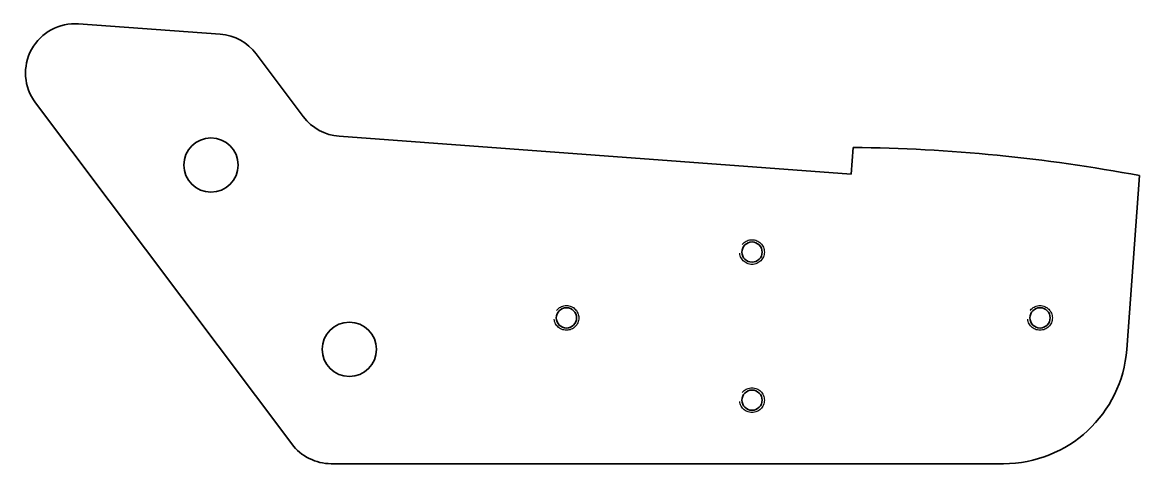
# Model space of a CAD drawing. Header units: millimetres. Extents: x 0 to 135, y 0 to 54.
import ezdxf

# ---------------------------------------------------------------- set-up
doc = ezdxf.new("R2010")
doc.units = ezdxf.units.MM
doc.linetypes.add('Dashed', pattern=[5.7, 4.56, -1.14])
doc.layers.add('Hidden Narrow (ANSI)', color=7, linetype='Dashed', lineweight=25)
doc.layers.add('Visible (ANSI)', color=7, linetype='Continuous', lineweight=35)

# ---------------------------------------------------------------- blocks, each defined once
blk = doc.blocks.new('P-SMT-01-CPAD02_Soldadura Pedales Pad de Apoyos_P-SMT-01-CPAD02')
at = {"layer": 'Hidden Narrow (ANSI)'}
for centre in [(20.57, -1.02), (-1.96, -9.02), (55.54, -9.02), (20.57, -19.02)]:
    blk.add_circle(centre, 1.5, dxfattribs=at)
at = {"layer": 'Visible (ANSI)'}
for p, q in [((-61.19, 26.73), (-43.99, 25.46)), ((-39.63, 23.07), (-33.91, 15.44)), ((-35.32, -24.34), (-66.44, 17.14)), ((-29.55, 13.05), (32.61, 8.46)), ((32.61, 8.46), (32.85, 11.7)), ((67.64, 8.28), (66.07, -12.85)), ((51.11, -26.74), (-30.52, -26.74))]:
    blk.add_line(p, q, dxfattribs=at)
for centre, radius in [((-45.12, 9.56), 3.3), ((20.57, -1.02), 1.23), ((-1.96, -9.02), 1.23), ((55.54, -9.02), 1.23), ((-28.32, -12.84), 3.3), ((20.57, -19.02), 1.23)]:
    blk.add_circle(centre, radius, dxfattribs=at)
at = {"layer": 'Visible (ANSI)', "extrusion": (0, 0, -1)}
for centre, radius, start, end in [((61.64, 20.74), 6, 323.1301, 94.2284), ((44.43, 19.47), 6, 94.2284, 143.1301), ((-30.74, -188.29), 200, 90.6062, 100.6314), ((-51.11, -11.74), 15, 184.2284, 270), ((30.52, -20.74), 6, 270, 323.1301)]:
    blk.add_arc(centre, radius, start, end, dxfattribs=at)
at = {"layer": 'Visible (ANSI)'}
blk.add_arc((-29.11, 19.04), 6, 216.8699, 265.7716, dxfattribs=at)

msp = doc.modelspace()

# ---------------------------------------------------------------- block references
msp.add_blockref('P-SMT-01-CPAD02_Soldadura Pedales Pad de Apoyos_P-SMT-01-CPAD02', (67.59, 26.74))

doc.saveas('drawing.dxf')
